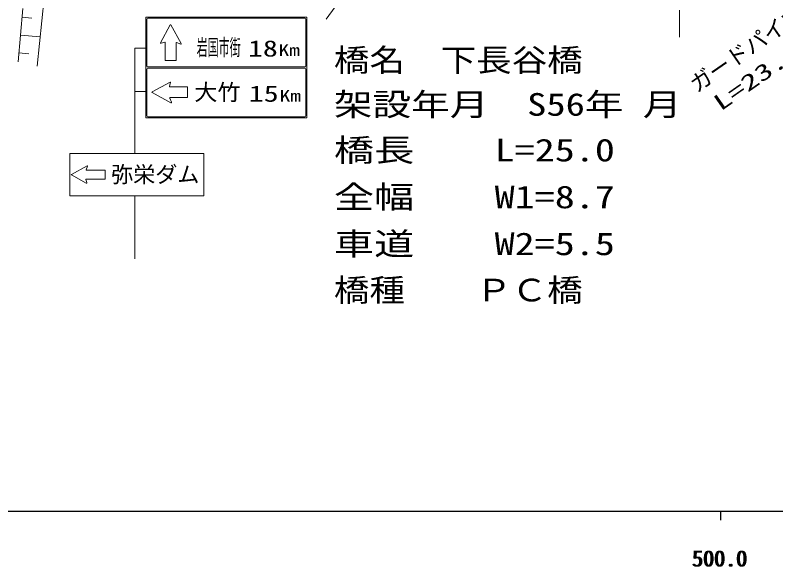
# Model space of a CAD drawing. Units: millimetres, scale not verified. Extents: x 16806 to 656806, y -100581 to 259419.
# Drawn here: x 464967 to 551080, y 78134 to 140582 of the extents above; entities that cross this region are included whole.
import ezdxf
from ezdxf.enums import TextEntityAlignment as Align

# ---------------------------------------------------------------- set-up
doc = ezdxf.new("R2010")
doc.units = ezdxf.units.MM
doc.header["$LTSCALE"] = 1000
doc.layers.add('M-TTL-BAND', color=7, linetype='Continuous', lineweight=25)
doc.layers.add('S-BGD', color=1, linetype='Continuous', lineweight=13)
doc.styles.add('ＭＳ ゴシック', font='')
doc.styles.get('ＭＳ ゴシック').set_extended_font_data('MS Gothic')

msp = doc.modelspace()

# ---------------------------------------------------------------- linework, layer by layer
at = {"layer": 'M-TTL-BAND'}
for p, q in [((16806, 84419), (555806, 84419)), ((544806, 84419), (544806, 83419))]:
    msp.add_line(p, q, dxfattribs=at)
at = {"layer": 'S-BGD'}
for p, q in [((518772, 165971), (500188, 140128)), ((468336, 143510), (467465, 134798)), ((465310, 135303), (465814, 141355)), ((540169, 141167), (540169, 138091)), ((465730, 140346), (466865, 140252)), ((479747, 128960), (479747, 140360)), ((479747, 140360), (497987, 140360)), ((479867, 134840), (479867, 140120)), ((479987, 140240), (497747, 140240)), ((497867, 140120), (497867, 134840)), ((497987, 140360), (497987, 128960)), ((481426, 137461), (482523, 139480)), ((482599, 139480), (483758, 137364)), ((465562, 138329), (467799, 138143)), ((481892, 137519), (481476, 137399)), ((481947, 135470), (481947, 137477)), ((483172, 137460), (483172, 135470)), ((483704, 137303), (483232, 137500)), ((465394, 136312), (466496, 136220)), ((478511, 136840), (478511, 124965)), ((478511, 136840), (479747, 136840)), ((481947, 135470), (483172, 135470)), ((479867, 129200), (479867, 134480)), ((497747, 134720), (479987, 134720)), ((479987, 134600), (497747, 134600)), ((497867, 134480), (497867, 129200)), ((482495, 132997), (480476, 131901)), ((482438, 132532), (482558, 132947)), ((479867, 131957), (478511, 131957)), ((480476, 131825), (482592, 130665)), ((484486, 132476), (482479, 132476)), ((484486, 132476), (484486, 131251)), ((482653, 130720), (482456, 131191)), ((482496, 131251), (484486, 131251)), ((497987, 128960), (479747, 128960)), ((497747, 129080), (479987, 129080)), ((471134, 120129), (471134, 124929)), ((471134, 124929), (486334, 124929)), ((486334, 124929), (486334, 120129)), ((471336, 122561), (473100, 123528)), ((473150, 123482), (472986, 123089)), ((473019, 121584), (471336, 122498)), ((473020, 123039), (475148, 123039)), ((475158, 122018), (475158, 123041)), ((472971, 121972), (473071, 121626)), ((475159, 122018), (473005, 122018)), ((486334, 120129), (471134, 120129)), ((478511, 120129), (478511, 113005))]:
    msp.add_line(p, q, dxfattribs=at)
for centre, radius, start, end in [((479987, 140120), 120, 90, 180), ((497747, 140120), 120, 0, 90), ((482561, 139460), 43.2, 28.71979, 151.50226), ((481464, 137440), 43.2, 151.50226, 286.11285), ((481904, 137477), 43.2, 0, 106.11285), ((483215, 137460), 43.2, 67.39017, 180), ((483720, 137343), 43.2, 247.39014, 28.71979), ((479987, 134840), 120, 180, 270), ((479987, 134480), 120, 90, 180), ((497747, 134840), 120, 270, 0), ((497747, 134480), 120, 360, 90), ((482516, 132959), 43.2, 343.88715, 118.49774), ((480497, 131863), 43.2, 118.49774, 241.28021), ((482479, 132520), 43.2, 163.88715, 270), ((482496, 131208), 43.2, 90, 202.60983), ((482613, 130703), 43.2, 241.28021, 22.60986), ((479987, 129200), 120, 180, 270), ((497747, 129200), 120, 270, 0), ((473117, 123496), 36, 337.39017, 118.71979), ((471353, 122530), 36, 118.71979, 241.50227), ((473020, 123075), 36, 157.39017, 270), ((473005, 121982), 36, 90, 196.11287), ((473036, 121616), 36, 241.50227, 16.11286)]:
    msp.add_arc(centre, radius, start, end, dxfattribs=at)

# ---------------------------------------------------------------- texts
at = {"layer": 'M-TTL-BAND', "style": 'ＭＳ ゴシック'}
for p in [(544651, 77614), (544806, 77614)]:
    msp.add_text('500.0', height=1833, dxfattribs=at).set_placement(p, align=Align.BOTTOM_CENTER)
at = {"layer": 'S-BGD', "style": 'ＭＳ ゴシック'}
msp.add_text('ガードパイプ', height=1833, rotation=34.7, dxfattribs=at).set_placement((542449, 131298), align=Align.BOTTOM_LEFT)
for s, height, width, p in [('岩国市街', 1833, 0.5, (485501, 135481)), ('18', 1833, 1.35, (491327, 135352)), ('Km', 1320, 1.35, (494771, 135577)), ('橋名\u3000下長谷橋', 2566, 1.15, (501049, 133452)), ('大竹 ', 1833, 1.05, (485244, 130395)), ('15', 1833, 1.35, (491424, 130234)), ('Km', 1320, 1.35, (494900, 130395)), ('架設年月\u3000S56年 月', 2566, 1.25, (501049, 128428)), ('橋長\u3000\u3000L=25.0', 2566, 1.3, (501049, 123262)), ('全幅\u3000\u3000W1=8.7', 2566, 1.3, (501049, 117955)), ('車道\u3000\u3000W2=5.5', 2566, 1.3, (501049, 112647)), ('橋種\u3000\u3000ＰＣ橋', 2566, 1.15, (501049, 107411))]:
    msp.add_text(s, height=height, dxfattribs=dict(at, width=width)).set_placement(p, align=Align.BOTTOM_LEFT)
at = {"layer": 'S-BGD', "style": 'ＭＳ ゴシック', "width": 1.5}
msp.add_text('L=23.0', height=1833, rotation=34.9, dxfattribs=at).set_placement((545146, 129211), align=Align.BOTTOM_LEFT)
at = {"layer": 'S-BGD', "style": 'ＭＳ ゴシック'}
msp.add_text('弥栄ダム', height=1833, dxfattribs=at).set_placement((475817, 121094), align=Align.BOTTOM_LEFT)

doc.saveas('drawing.dxf')
